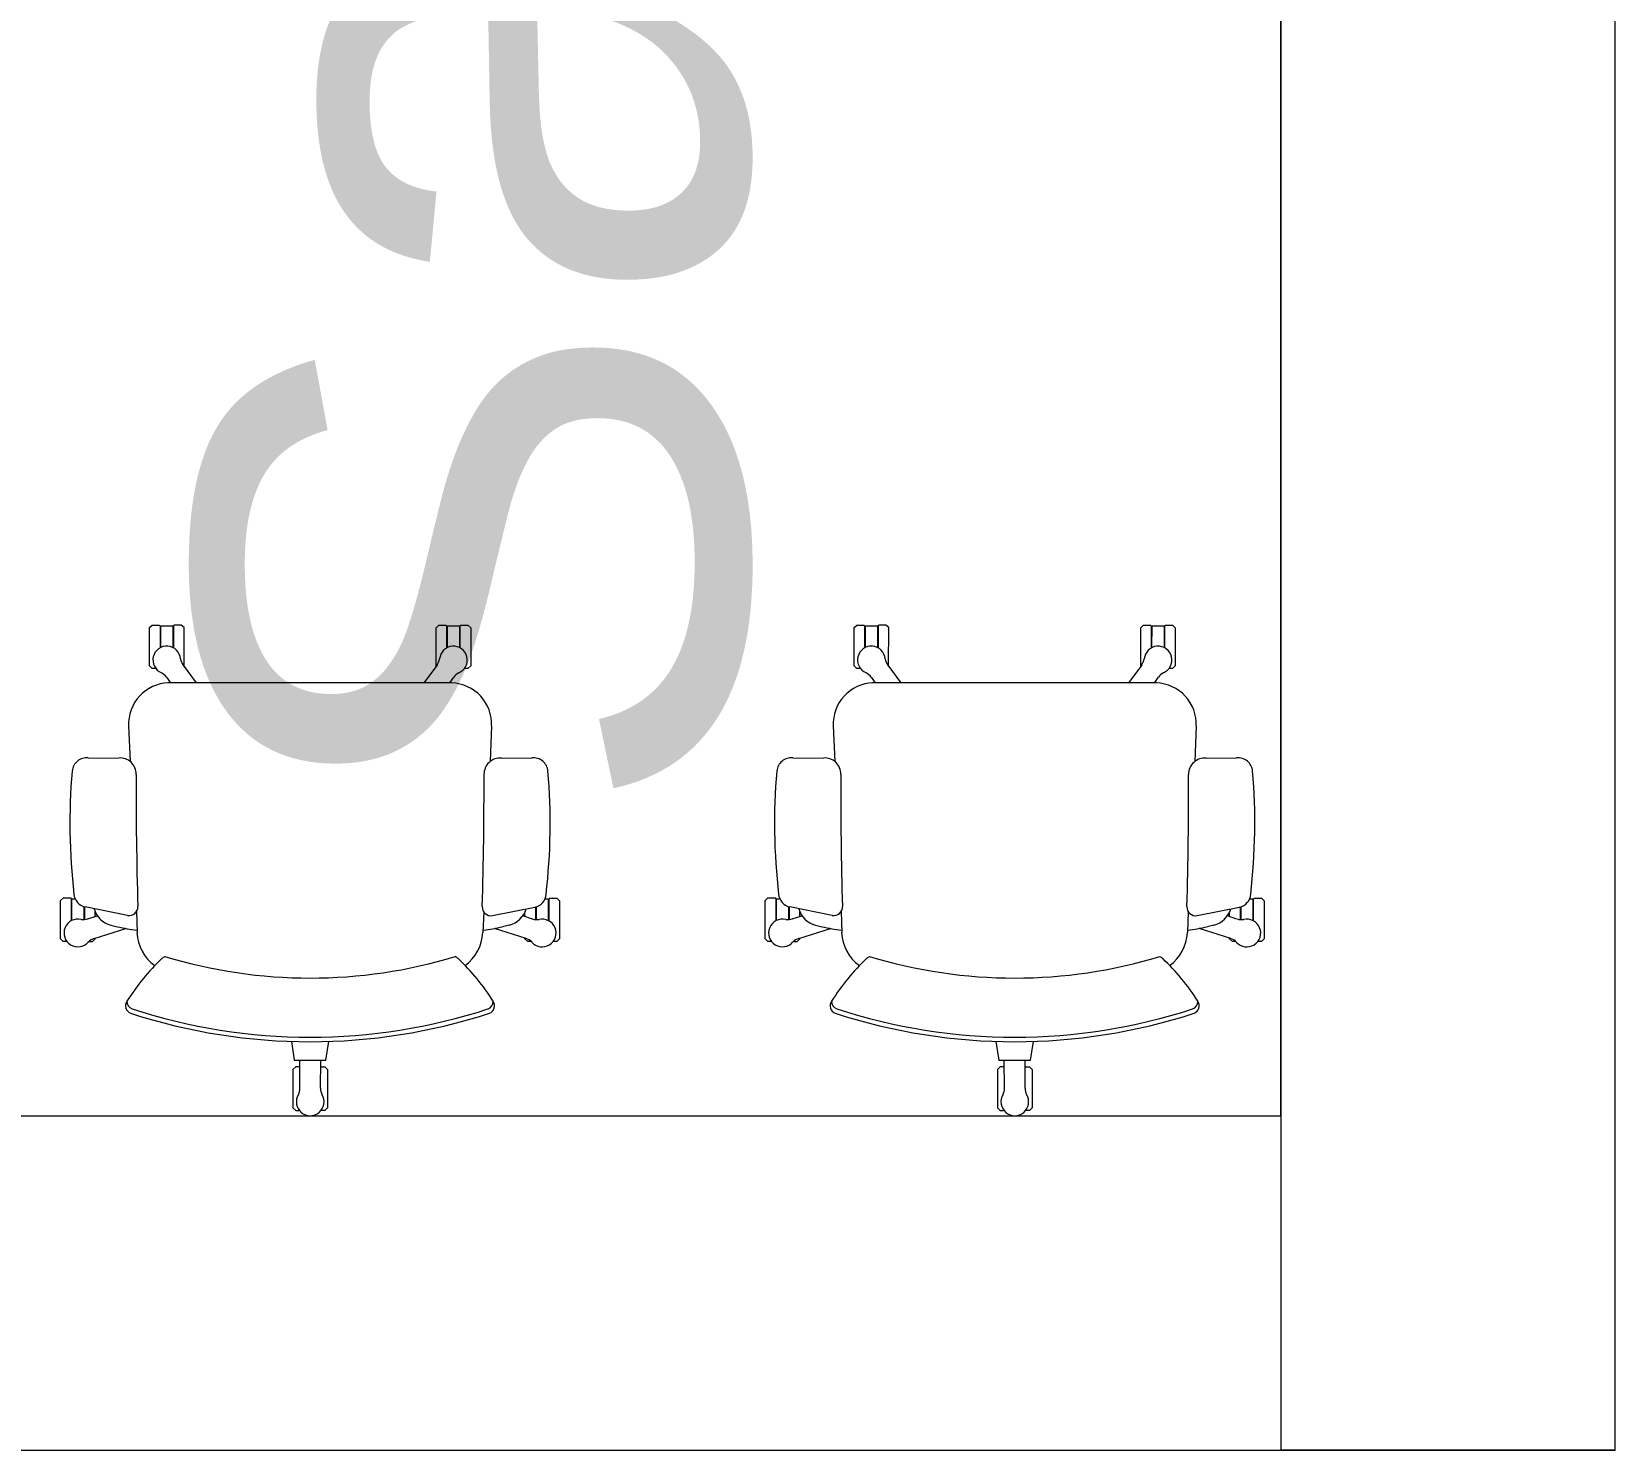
# Model space of a CAD drawing. Header units: millimetres. Extents: x -461 to 1315, y -154 to 152.
# Drawn here: x -182.456 to -181.746, y -154.113 to -153.477 of the extents above; entities that cross this region are included whole.
import ezdxf

# ---------------------------------------------------------------- set-up
doc = ezdxf.new("R2010")
doc.units = ezdxf.units.MM
doc.layers.add('A-WALL', color=253, linetype='Continuous', lineweight=15)
doc.layers.add('E-LITE', color=40, linetype='Continuous', lineweight=13)
doc.styles.get("Standard").update_dxf_attribs({"font": 'arial.ttf'})

# ---------------------------------------------------------------- blocks, each defined once
blk = doc.blocks.new('*U224')
at = {"layer": 'E-LITE', "ltscale": 2}
for p, q in [((18904.4, 41906.2), (18904.1, 41867.7)), ((18932.7, 41906.2), (18933.1, 41867.7)), ((18620.7, 41699.8), (18664.4, 41686)), ((19216.8, 41699.7), (19173.1, 41686)), ((18606.7, 41655.9), (18606.7, 41673.8)), ((18607.7, 41656.1), (18607.7, 41673.8)), ((18643.8, 41681.3), (18653.2, 41683.6)), ((18679.2, 41662.8), (18680.4, 41691.5)), ((19158.4, 41662.7), (19157.2, 41691.5)), ((19193.7, 41681.2), (19184.4, 41683.5)), ((18612, 41672.9), (18625.2, 41668.5)), ((18622.2, 41669.4), (18622.2, 41663.2)), ((19225.6, 41672.8), (19212.4, 41668.4)), ((19215.3, 41669.4), (19215.3, 41663.1)), ((19229.9, 41656.1), (19229.9, 41673.7)), ((19230.9, 41655.8), (19230.9, 41673.7)), ((18668.3, 41406.6), (18670.4, 41455.7)), ((19169.2, 41406.5), (19167.1, 41455.6)), ((18654.7, 41451), (18612.6, 41450.6)), ((19224.9, 41450.5), (19182.8, 41450.9)), ((18720.6, 41339.3), (18726.2, 41347.2)), ((18723.1, 41347.2), (19114.9, 41347.1)), ((18743.5, 41322.7), (18761.7, 41347.2)), ((19093.9, 41322.6), (19075.8, 41347.2)), ((19116.9, 41339.2), (19111.2, 41347.1))]:
    blk.add_line(p, q, dxfattribs=at)
for points in [[(18904.1, 41876.9), (18898.5, 41876.9), (18894.7, 41880.5), (18894.7, 41933.4), (18898.5, 41936.9), (18903.1, 41936.9)], [(18933, 41876.9), (18938.6, 41876.9), (18942.4, 41880.5), (18942.4, 41933.4), (18938.6, 41936.9), (18934.1, 41936.9)], [(18589, 41675.5), (18589, 41645), (18588, 41644), (18578.3, 41644), (18574.5, 41647.6), (18574.5, 41700.4), (18578.3, 41704), (18582.9, 41704)], [(18613.9, 41704), (18618.4, 41704), (18622.2, 41700.4), (18622.2, 41699.3)], [(19223.7, 41703.9), (19219.1, 41703.9), (19215.3, 41700.4), (19215.3, 41699.3)], [(19254.7, 41703.9), (19259.3, 41703.9), (19263.1, 41700.4), (19263, 41647.5), (19259.2, 41643.9), (19249.5, 41643.9), (19248.5, 41644.9), (19248.5, 41675.4)], [(18594.6, 41645), (18590, 41645), (18590.1, 41675)], [(19247.5, 41674.9), (19247.5, 41644.9), (19243, 41644.9)], [(18711.6, 41299), (18711.6, 41268.5), (18710.6, 41267.5), (18700.9, 41267.5), (18697.1, 41271.1), (18697.1, 41323.9), (18700.9, 41327.5), (18705.9, 41327.5)], [(18744.8, 41324.4), (18744.8, 41271.1), (18741, 41267.5), (18731.3, 41267.5), (18730.3, 41268.5), (18730.3, 41299)], [(19092.7, 41324.3), (19092.6, 41271), (19096.4, 41267.4), (19106.2, 41267.4), (19107.2, 41268.5), (19107.2, 41298.9)], [(19131.5, 41327.4), (19136.6, 41327.4), (19140.4, 41323.9), (19140.4, 41271), (19136.6, 41267.4), (19126.8, 41267.4), (19125.8, 41268.5), (19125.8, 41298.9)], [(18729.3, 41298.5), (18729.2, 41268.5), (18712.6, 41268.5), (18712.6, 41298.5)], [(19124.8, 41298.4), (19124.8, 41268.5), (19108.2, 41268.5), (19108.2, 41298.4)]]:
    blk.add_lwpolyline(points, dxfattribs=at)
at = {"layer": 'E-LITE'}
for points in [[(18944.6, 41841.7), (18940.8, 41867.7), (18896.8, 41867.7), (18893, 41841.7)], [(18667, 41668.1), (18608.7, 41656.4)], [(19170.5, 41668), (19228.9, 41656.3)]]:
    blk.add_lwpolyline(points, dxfattribs=at)
at = {"layer": 'E-LITE', "ltscale": 2}
for centre, radius, start, end in [((18918.6, 41925.1), 19.1, 328.5245, 211.4595), ((18884.4, 41906.1), 20, 0.2015, 26.7074), ((18952.8, 41906.1), 20, 153.2765, 179.7824), ((18918.7, 41041.3), 800.8, 71.9883, 107.9957), ((18918.7, 41041.3), 794.5, 71.9883, 107.9957), ((18675.3, 41792.6), 11.1, 111.0959, 214.6187), ((18677.2, 41786.6), 11.1, 111.0959, 181.3726), ((18917.8, 41943.8), 296.9, 212.0445, 226.7544), ((18919.8, 41943.8), 296.9, 313.2296, 327.9394), ((19160.4, 41786.5), 11.1, 358.6113, 68.888), ((19162.3, 41792.5), 11.1, 325.3652, 68.888), ((18918.7, 41061.2), 693.1, 73.1968, 106.7872), ((18740.2, 41688.8), 59.8, 126.264, 177.3892), ((18724.8, 41738.7), 15.3, 226.9603, 245.5958), ((19112.8, 41738.7), 15.3, 294.3882, 313.0237), ((19097.9, 41688.8), 59.8, 2.5947, 54.0612), ((18598.4, 41692.2), 19.1, 40.5245, 283.4595), ((18627, 41718.8), 20, 225.2765, 251.7824), ((19210.6, 41718.8), 20, 288.2015, 314.7074), ((19239.2, 41692.1), 19.1, 256.5245, 139.4595), ((18605.8, 41653.8), 20, 72.2015, 98.7074), ((18651.4, 41650.3), 31.9, 103.7502, 164.579), ((18708.7, 41456.7), 233.5, 97.1189, 103.7502), ((19128.8, 41456.7), 233.5, 76.2338, 82.865), ((19186.1, 41650.2), 31.9, 15.4049, 76.2338), ((18612.5, 41637.2), 19.6, 101.3843, 176.0675), ((18669, 41656.2), 12.1, 357.6388, 99.6107), ((24193.9, 41493.4), 5515.2, 178.3138, 180.2072), ((19168.5, 41656.1), 12.1, 80.3732, 182.3452), ((13643.6, 41494.9), 5515.2, 359.7768, 1.6701), ((19231.7, 41653.7), 20, 81.2765, 107.7824), ((19225, 41637.1), 19.6, 3.9165, 78.5997), ((19429.9, 41540.9), 842.5, 173.3476, 184.9047), ((18407.7, 41541.1), 842.5, 355.0792, 6.6363), ((18610.5, 41470.7), 20.1, 185.0365, 276.0047), ((18656.6, 41473.1), 22.2, 265.0418, 0.9316), ((19180.9, 41473), 22.2, 179.0523, 274.9421), ((19227, 41470.6), 20.1, 263.9792, 354.9474), ((18725.2, 41404.2), 57, 177.5729, 267.8185), ((19112.2, 41404.1), 57, 272.1654, 2.411), ((18720.9, 41315.7), 19.1, 112.5245, 355.4595), ((18704.4, 41351.1), 20, 297.2765, 323.7824), ((19116.5, 41315.6), 19.1, 184.5245, 67.4595), ((19133, 41351.1), 20, 216.2015, 242.7074), ((18759.8, 41310.9), 20, 144.2015, 170.7074), ((19077.7, 41310.9), 20, 9.2765, 35.7824)]:
    blk.add_arc(centre, radius, start, end, dxfattribs=at)
blk = doc.blocks.new('*U225')
at = {"layer": 'E-LITE', "ltscale": 2}
for p, q in [((18904.4, 41906.2), (18904.1, 41867.7)), ((18932.7, 41906.2), (18933.1, 41867.7)), ((18620.7, 41699.8), (18664.4, 41686)), ((19216.8, 41699.7), (19173.1, 41686)), ((18606.7, 41655.9), (18606.7, 41673.8)), ((18607.7, 41656.1), (18607.7, 41673.8)), ((18643.8, 41681.3), (18653.2, 41683.6)), ((18679.2, 41662.8), (18680.4, 41691.5)), ((19158.4, 41662.7), (19157.2, 41691.5)), ((19193.7, 41681.2), (19184.4, 41683.5)), ((18612, 41672.9), (18625.2, 41668.5)), ((18622.2, 41669.4), (18622.2, 41663.2)), ((19225.6, 41672.8), (19212.4, 41668.4)), ((19215.3, 41669.4), (19215.3, 41663.1)), ((19229.9, 41656.1), (19229.9, 41673.7)), ((19230.9, 41655.8), (19230.9, 41673.7)), ((18668.3, 41406.6), (18670.4, 41455.7)), ((19169.2, 41406.5), (19167.1, 41455.6)), ((18654.7, 41451), (18612.6, 41450.6)), ((19224.9, 41450.5), (19182.8, 41450.9)), ((18720.6, 41339.3), (18726.2, 41347.2)), ((18723.1, 41347.2), (19114.9, 41347.1)), ((18743.5, 41322.7), (18761.7, 41347.2)), ((19093.9, 41322.6), (19075.8, 41347.2)), ((19116.9, 41339.2), (19111.2, 41347.1))]:
    blk.add_line(p, q, dxfattribs=at)
for points in [[(18904.1, 41876.9), (18898.5, 41876.9), (18894.7, 41880.5), (18894.7, 41933.4), (18898.5, 41936.9), (18903.1, 41936.9)], [(18933, 41876.9), (18938.6, 41876.9), (18942.4, 41880.5), (18942.4, 41933.4), (18938.6, 41936.9), (18934.1, 41936.9)], [(18589, 41675.5), (18589, 41645), (18588, 41644), (18578.3, 41644), (18574.5, 41647.6), (18574.5, 41700.4), (18578.3, 41704), (18582.9, 41704)], [(18613.9, 41704), (18618.4, 41704), (18622.2, 41700.4), (18622.2, 41699.3)], [(19223.7, 41703.9), (19219.1, 41703.9), (19215.3, 41700.4), (19215.3, 41699.3)], [(19254.7, 41703.9), (19259.3, 41703.9), (19263.1, 41700.4), (19263, 41647.5), (19259.2, 41643.9), (19249.5, 41643.9), (19248.5, 41644.9), (19248.5, 41675.4)], [(18594.6, 41645), (18590, 41645), (18590.1, 41675)], [(19247.5, 41674.9), (19247.5, 41644.9), (19243, 41644.9)], [(18711.6, 41299), (18711.6, 41268.5), (18710.6, 41267.5), (18700.9, 41267.5), (18697.1, 41271.1), (18697.1, 41323.9), (18700.9, 41327.5), (18705.9, 41327.5)], [(18744.8, 41324.4), (18744.8, 41271.1), (18741, 41267.5), (18731.3, 41267.5), (18730.3, 41268.5), (18730.3, 41299)], [(19092.7, 41324.3), (19092.6, 41271), (19096.4, 41267.4), (19106.2, 41267.4), (19107.2, 41268.5), (19107.2, 41298.9)], [(19131.5, 41327.4), (19136.6, 41327.4), (19140.4, 41323.9), (19140.4, 41271), (19136.6, 41267.4), (19126.8, 41267.4), (19125.8, 41268.5), (19125.8, 41298.9)], [(18729.3, 41298.5), (18729.2, 41268.5), (18712.6, 41268.5), (18712.6, 41298.5)], [(19124.8, 41298.4), (19124.8, 41268.5), (19108.2, 41268.5), (19108.2, 41298.4)]]:
    blk.add_lwpolyline(points, dxfattribs=at)
at = {"layer": 'E-LITE'}
for points in [[(18944.6, 41841.7), (18940.8, 41867.7), (18896.8, 41867.7), (18893, 41841.7)], [(18667, 41668.1), (18608.7, 41656.4)], [(19170.5, 41668), (19228.9, 41656.3)]]:
    blk.add_lwpolyline(points, dxfattribs=at)
at = {"layer": 'E-LITE', "ltscale": 2}
for centre, radius, start, end in [((18918.6, 41925.1), 19.1, 328.5245, 211.4595), ((18884.4, 41906.1), 20, 0.2015, 26.7074), ((18952.8, 41906.1), 20, 153.2765, 179.7824), ((18918.7, 41041.3), 800.8, 71.9883, 107.9957), ((18918.7, 41041.3), 794.5, 71.9883, 107.9957), ((18675.3, 41792.6), 11.1, 111.0959, 214.6187), ((18677.2, 41786.6), 11.1, 111.0959, 181.3726), ((18917.8, 41943.8), 296.9, 212.0445, 226.7544), ((18919.8, 41943.8), 296.9, 313.2296, 327.9394), ((19160.4, 41786.5), 11.1, 358.6113, 68.888), ((19162.3, 41792.5), 11.1, 325.3652, 68.888), ((18918.7, 41061.2), 693.1, 73.1968, 106.7872), ((18740.2, 41688.8), 59.8, 126.264, 177.3892), ((18724.8, 41738.7), 15.3, 226.9603, 245.5958), ((19112.8, 41738.7), 15.3, 294.3882, 313.0237), ((19097.9, 41688.8), 59.8, 2.5947, 54.0612), ((18598.4, 41692.2), 19.1, 40.5245, 283.4595), ((18627, 41718.8), 20, 225.2765, 251.7824), ((19210.6, 41718.8), 20, 288.2015, 314.7074), ((19239.2, 41692.1), 19.1, 256.5245, 139.4595), ((18605.8, 41653.8), 20, 72.2015, 98.7074), ((18651.4, 41650.3), 31.9, 103.7502, 164.579), ((18708.7, 41456.7), 233.5, 97.1189, 103.7502), ((19128.8, 41456.7), 233.5, 76.2338, 82.865), ((19186.1, 41650.2), 31.9, 15.4049, 76.2338), ((18612.5, 41637.2), 19.6, 101.3843, 176.0675), ((18669, 41656.2), 12.1, 357.6388, 99.6107), ((24193.9, 41493.4), 5515.2, 178.3138, 180.2072), ((19168.5, 41656.1), 12.1, 80.3732, 182.3452), ((13643.6, 41494.9), 5515.2, 359.7768, 1.6701), ((19231.7, 41653.7), 20, 81.2765, 107.7824), ((19225, 41637.1), 19.6, 3.9165, 78.5997), ((19429.9, 41540.9), 842.5, 173.3476, 184.9047), ((18407.7, 41541.1), 842.5, 355.0792, 6.6363), ((18610.5, 41470.7), 20.1, 185.0365, 276.0047), ((18656.6, 41473.1), 22.2, 265.0418, 0.9316), ((19180.9, 41473), 22.2, 179.0523, 274.9421), ((19227, 41470.6), 20.1, 263.9792, 354.9474), ((18725.2, 41404.2), 57, 177.5729, 267.8185), ((19112.2, 41404.1), 57, 272.1654, 2.411), ((18720.9, 41315.7), 19.1, 112.5245, 355.4595), ((18704.4, 41351.1), 20, 297.2765, 323.7824), ((19116.5, 41315.6), 19.1, 184.5245, 67.4595), ((19133, 41351.1), 20, 216.2015, 242.7074), ((18759.8, 41310.9), 20, 144.2015, 170.7074), ((19077.7, 41310.9), 20, 9.2765, 35.7824)]:
    blk.add_arc(centre, radius, start, end, dxfattribs=at)
blk = doc.blocks.new('*U194')
at = {"layer": 'E-LITE', "ltscale": 2}
for p, q in [((18904.4, 41906.2), (18904.1, 41867.7)), ((18932.7, 41906.2), (18933.1, 41867.7)), ((18620.7, 41699.8), (18664.4, 41686)), ((19216.8, 41699.7), (19173.1, 41686)), ((18606.7, 41655.9), (18606.7, 41673.8)), ((18607.7, 41656.1), (18607.7, 41673.8)), ((18643.8, 41681.3), (18653.2, 41683.6)), ((18679.2, 41662.8), (18680.4, 41691.5)), ((19158.4, 41662.7), (19157.2, 41691.5)), ((19193.7, 41681.2), (19184.4, 41683.5)), ((18612, 41672.9), (18625.2, 41668.5)), ((18622.2, 41669.4), (18622.2, 41663.2)), ((19225.6, 41672.8), (19212.4, 41668.4)), ((19215.3, 41669.4), (19215.3, 41663.1)), ((19229.9, 41656.1), (19229.9, 41673.7)), ((19230.9, 41655.8), (19230.9, 41673.7)), ((18668.3, 41406.6), (18670.4, 41455.7)), ((19169.2, 41406.5), (19167.1, 41455.6)), ((18654.7, 41451), (18612.6, 41450.6)), ((19224.9, 41450.5), (19182.8, 41450.9)), ((18720.6, 41339.3), (18726.2, 41347.2)), ((18723.1, 41347.2), (19114.9, 41347.1)), ((18743.5, 41322.7), (18761.7, 41347.2)), ((19093.9, 41322.6), (19075.8, 41347.2)), ((19116.9, 41339.2), (19111.2, 41347.1))]:
    blk.add_line(p, q, dxfattribs=at)
for points in [[(18904.1, 41876.9), (18898.5, 41876.9), (18894.7, 41880.5), (18894.7, 41933.4), (18898.5, 41936.9), (18903.1, 41936.9)], [(18933, 41876.9), (18938.6, 41876.9), (18942.4, 41880.5), (18942.4, 41933.4), (18938.6, 41936.9), (18934.1, 41936.9)], [(18589, 41675.5), (18589, 41645), (18588, 41644), (18578.3, 41644), (18574.5, 41647.6), (18574.5, 41700.4), (18578.3, 41704), (18582.9, 41704)], [(18613.9, 41704), (18618.4, 41704), (18622.2, 41700.4), (18622.2, 41699.3)], [(19223.7, 41703.9), (19219.1, 41703.9), (19215.3, 41700.4), (19215.3, 41699.3)], [(19254.7, 41703.9), (19259.3, 41703.9), (19263.1, 41700.4), (19263, 41647.5), (19259.2, 41643.9), (19249.5, 41643.9), (19248.5, 41644.9), (19248.5, 41675.4)], [(18594.6, 41645), (18590, 41645), (18590.1, 41675)], [(19247.5, 41674.9), (19247.5, 41644.9), (19243, 41644.9)], [(18711.6, 41299), (18711.6, 41268.5), (18710.6, 41267.5), (18700.9, 41267.5), (18697.1, 41271.1), (18697.1, 41323.9), (18700.9, 41327.5), (18705.9, 41327.5)], [(18744.8, 41324.4), (18744.8, 41271.1), (18741, 41267.5), (18731.3, 41267.5), (18730.3, 41268.5), (18730.3, 41299)], [(19092.7, 41324.3), (19092.6, 41271), (19096.4, 41267.4), (19106.2, 41267.4), (19107.2, 41268.5), (19107.2, 41298.9)], [(19131.5, 41327.4), (19136.6, 41327.4), (19140.4, 41323.9), (19140.4, 41271), (19136.6, 41267.4), (19126.8, 41267.4), (19125.8, 41268.5), (19125.8, 41298.9)], [(18729.3, 41298.5), (18729.2, 41268.5), (18712.6, 41268.5), (18712.6, 41298.5)], [(19124.8, 41298.4), (19124.8, 41268.5), (19108.2, 41268.5), (19108.2, 41298.4)]]:
    blk.add_lwpolyline(points, dxfattribs=at)
at = {"layer": 'E-LITE'}
for points in [[(18944.6, 41841.7), (18940.8, 41867.7), (18896.8, 41867.7), (18893, 41841.7)], [(18667, 41668.1), (18608.7, 41656.4)], [(19170.5, 41668), (19228.9, 41656.3)]]:
    blk.add_lwpolyline(points, dxfattribs=at)
at = {"layer": 'E-LITE', "ltscale": 2}
for centre, radius, start, end in [((18918.6, 41925.1), 19.1, 328.5245, 211.4595), ((18884.4, 41906.1), 20, 0.2015, 26.7074), ((18952.8, 41906.1), 20, 153.2765, 179.7824), ((18918.7, 41041.3), 800.8, 71.9883, 107.9957), ((18918.7, 41041.3), 794.5, 71.9883, 107.9957), ((18675.3, 41792.6), 11.1, 111.0959, 214.6187), ((18677.2, 41786.6), 11.1, 111.0959, 181.3726), ((18917.8, 41943.8), 296.9, 212.0445, 226.7544), ((18919.8, 41943.8), 296.9, 313.2296, 327.9394), ((19160.4, 41786.5), 11.1, 358.6113, 68.888), ((19162.3, 41792.5), 11.1, 325.3652, 68.888), ((18918.7, 41061.2), 693.1, 73.1968, 106.7872), ((18740.2, 41688.8), 59.8, 126.264, 177.3892), ((18724.8, 41738.7), 15.3, 226.9603, 245.5958), ((19112.8, 41738.7), 15.3, 294.3882, 313.0237), ((19097.9, 41688.8), 59.8, 2.5947, 54.0612), ((18598.4, 41692.2), 19.1, 40.5245, 283.4595), ((18627, 41718.8), 20, 225.2765, 251.7824), ((19210.6, 41718.8), 20, 288.2015, 314.7074), ((19239.2, 41692.1), 19.1, 256.5245, 139.4595), ((18605.8, 41653.8), 20, 72.2015, 98.7074), ((18651.4, 41650.3), 31.9, 103.7502, 164.579), ((18708.7, 41456.7), 233.5, 97.1189, 103.7502), ((19128.8, 41456.7), 233.5, 76.2338, 82.865), ((19186.1, 41650.2), 31.9, 15.4049, 76.2338), ((18612.5, 41637.2), 19.6, 101.3843, 176.0675), ((18669, 41656.2), 12.1, 357.6388, 99.6107), ((24193.9, 41493.4), 5515.2, 178.3138, 180.2072), ((19168.5, 41656.1), 12.1, 80.3732, 182.3452), ((13643.6, 41494.9), 5515.2, 359.7768, 1.6701), ((19231.7, 41653.7), 20, 81.2765, 107.7824), ((19225, 41637.1), 19.6, 3.9165, 78.5997), ((19429.9, 41540.9), 842.5, 173.3476, 184.9047), ((18407.7, 41541.1), 842.5, 355.0792, 6.6363), ((18610.5, 41470.7), 20.1, 185.0365, 276.0047), ((18656.6, 41473.1), 22.2, 265.0418, 0.9316), ((19180.9, 41473), 22.2, 179.0523, 274.9421), ((19227, 41470.6), 20.1, 263.9792, 354.9474), ((18725.2, 41404.2), 57, 177.5729, 267.8185), ((19112.2, 41404.1), 57, 272.1654, 2.411), ((18720.9, 41315.7), 19.1, 112.5245, 355.4595), ((18704.4, 41351.1), 20, 297.2765, 323.7824), ((19116.5, 41315.6), 19.1, 184.5245, 67.4595), ((19133, 41351.1), 20, 216.2015, 242.7074), ((18759.8, 41310.9), 20, 144.2015, 170.7074), ((19077.7, 41310.9), 20, 9.2765, 35.7824)]:
    blk.add_arc(centre, radius, start, end, dxfattribs=at)
blk = doc.blocks.new('*U195')
at = {"layer": 'E-LITE', "ltscale": 2}
for p, q in [((18904.4, 41906.2), (18904.1, 41867.7)), ((18932.7, 41906.2), (18933.1, 41867.7)), ((18620.7, 41699.8), (18664.4, 41686)), ((19216.8, 41699.7), (19173.1, 41686)), ((18606.7, 41655.9), (18606.7, 41673.8)), ((18607.7, 41656.1), (18607.7, 41673.8)), ((18643.8, 41681.3), (18653.2, 41683.6)), ((18679.2, 41662.8), (18680.4, 41691.5)), ((19158.4, 41662.7), (19157.2, 41691.5)), ((19193.7, 41681.2), (19184.4, 41683.5)), ((18612, 41672.9), (18625.2, 41668.5)), ((18622.2, 41669.4), (18622.2, 41663.2)), ((19225.6, 41672.8), (19212.4, 41668.4)), ((19215.3, 41669.4), (19215.3, 41663.1)), ((19229.9, 41656.1), (19229.9, 41673.7)), ((19230.9, 41655.8), (19230.9, 41673.7)), ((18668.3, 41406.6), (18670.4, 41455.7)), ((19169.2, 41406.5), (19167.1, 41455.6)), ((18654.7, 41451), (18612.6, 41450.6)), ((19224.9, 41450.5), (19182.8, 41450.9)), ((18720.6, 41339.3), (18726.2, 41347.2)), ((18723.1, 41347.2), (19114.9, 41347.1)), ((18743.5, 41322.7), (18761.7, 41347.2)), ((19093.9, 41322.6), (19075.8, 41347.2)), ((19116.9, 41339.2), (19111.2, 41347.1))]:
    blk.add_line(p, q, dxfattribs=at)
for points in [[(18904.1, 41876.9), (18898.5, 41876.9), (18894.7, 41880.5), (18894.7, 41933.4), (18898.5, 41936.9), (18903.1, 41936.9)], [(18933, 41876.9), (18938.6, 41876.9), (18942.4, 41880.5), (18942.4, 41933.4), (18938.6, 41936.9), (18934.1, 41936.9)], [(18589, 41675.5), (18589, 41645), (18588, 41644), (18578.3, 41644), (18574.5, 41647.6), (18574.5, 41700.4), (18578.3, 41704), (18582.9, 41704)], [(18613.9, 41704), (18618.4, 41704), (18622.2, 41700.4), (18622.2, 41699.3)], [(19223.7, 41703.9), (19219.1, 41703.9), (19215.3, 41700.4), (19215.3, 41699.3)], [(19254.7, 41703.9), (19259.3, 41703.9), (19263.1, 41700.4), (19263, 41647.5), (19259.2, 41643.9), (19249.5, 41643.9), (19248.5, 41644.9), (19248.5, 41675.4)], [(18594.6, 41645), (18590, 41645), (18590.1, 41675)], [(19247.5, 41674.9), (19247.5, 41644.9), (19243, 41644.9)], [(18711.6, 41299), (18711.6, 41268.5), (18710.6, 41267.5), (18700.9, 41267.5), (18697.1, 41271.1), (18697.1, 41323.9), (18700.9, 41327.5), (18705.9, 41327.5)], [(18744.8, 41324.4), (18744.8, 41271.1), (18741, 41267.5), (18731.3, 41267.5), (18730.3, 41268.5), (18730.3, 41299)], [(19092.7, 41324.3), (19092.6, 41271), (19096.4, 41267.4), (19106.2, 41267.4), (19107.2, 41268.5), (19107.2, 41298.9)], [(19131.5, 41327.4), (19136.6, 41327.4), (19140.4, 41323.9), (19140.4, 41271), (19136.6, 41267.4), (19126.8, 41267.4), (19125.8, 41268.5), (19125.8, 41298.9)], [(18729.3, 41298.5), (18729.2, 41268.5), (18712.6, 41268.5), (18712.6, 41298.5)], [(19124.8, 41298.4), (19124.8, 41268.5), (19108.2, 41268.5), (19108.2, 41298.4)]]:
    blk.add_lwpolyline(points, dxfattribs=at)
at = {"layer": 'E-LITE'}
for points in [[(18944.6, 41841.7), (18940.8, 41867.7), (18896.8, 41867.7), (18893, 41841.7)], [(18667, 41668.1), (18608.7, 41656.4)], [(19170.5, 41668), (19228.9, 41656.3)]]:
    blk.add_lwpolyline(points, dxfattribs=at)
at = {"layer": 'E-LITE', "ltscale": 2}
for centre, radius, start, end in [((18918.6, 41925.1), 19.1, 328.5245, 211.4595), ((18884.4, 41906.1), 20, 0.2015, 26.7074), ((18952.8, 41906.1), 20, 153.2765, 179.7824), ((18918.7, 41041.3), 800.8, 71.9883, 107.9957), ((18918.7, 41041.3), 794.5, 71.9883, 107.9957), ((18675.3, 41792.6), 11.1, 111.0959, 214.6187), ((18677.2, 41786.6), 11.1, 111.0959, 181.3726), ((18917.8, 41943.8), 296.9, 212.0445, 226.7544), ((18919.8, 41943.8), 296.9, 313.2296, 327.9394), ((19160.4, 41786.5), 11.1, 358.6113, 68.888), ((19162.3, 41792.5), 11.1, 325.3652, 68.888), ((18918.7, 41061.2), 693.1, 73.1968, 106.7872), ((18740.2, 41688.8), 59.8, 126.264, 177.3892), ((18724.8, 41738.7), 15.3, 226.9603, 245.5958), ((19112.8, 41738.7), 15.3, 294.3882, 313.0237), ((19097.9, 41688.8), 59.8, 2.5947, 54.0612), ((18598.4, 41692.2), 19.1, 40.5245, 283.4595), ((18627, 41718.8), 20, 225.2765, 251.7824), ((19210.6, 41718.8), 20, 288.2015, 314.7074), ((19239.2, 41692.1), 19.1, 256.5245, 139.4595), ((18605.8, 41653.8), 20, 72.2015, 98.7074), ((18651.4, 41650.3), 31.9, 103.7502, 164.579), ((18708.7, 41456.7), 233.5, 97.1189, 103.7502), ((19128.8, 41456.7), 233.5, 76.2338, 82.865), ((19186.1, 41650.2), 31.9, 15.4049, 76.2338), ((18612.5, 41637.2), 19.6, 101.3843, 176.0675), ((18669, 41656.2), 12.1, 357.6388, 99.6107), ((24193.9, 41493.4), 5515.2, 178.3138, 180.2072), ((19168.5, 41656.1), 12.1, 80.3732, 182.3452), ((13643.6, 41494.9), 5515.2, 359.7768, 1.6701), ((19231.7, 41653.7), 20, 81.2765, 107.7824), ((19225, 41637.1), 19.6, 3.9165, 78.5997), ((19429.9, 41540.9), 842.5, 173.3476, 184.9047), ((18407.7, 41541.1), 842.5, 355.0792, 6.6363), ((18610.5, 41470.7), 20.1, 185.0365, 276.0047), ((18656.6, 41473.1), 22.2, 265.0418, 0.9316), ((19180.9, 41473), 22.2, 179.0523, 274.9421), ((19227, 41470.6), 20.1, 263.9792, 354.9474), ((18725.2, 41404.2), 57, 177.5729, 267.8185), ((19112.2, 41404.1), 57, 272.1654, 2.411), ((18720.9, 41315.7), 19.1, 112.5245, 355.4595), ((18704.4, 41351.1), 20, 297.2765, 323.7824), ((19116.5, 41315.6), 19.1, 184.5245, 67.4595), ((19133, 41351.1), 20, 216.2015, 242.7074), ((18759.8, 41310.9), 20, 144.2015, 170.7074), ((19077.7, 41310.9), 20, 9.2765, 35.7824)]:
    blk.add_arc(centre, radius, start, end, dxfattribs=at)

msp = doc.modelspace()

# ---------------------------------------------------------------- linework, layer by layer
at = {"layer": 'A-WALL'}
for p, q in [((-181.74563, -154.11281, 0.072), (-181.74563, -119.11281, 0.072)), ((-181.74563, -154.11281, 0.072), (-181.74563, -119.11281, 0.072)), ((-181.89563, -144.55971, 0.072), (-181.89563, -154.11281, 0.072)), ((-181.89563, -144.55971, 0.072), (-181.89563, -154.11281, 0.072)), ((-181.89563, -153.96281, 0.072), (-181.89563, -151.36281, 0.072)), ((-181.89563, -153.96281, 0.072), (-181.89563, -151.36281, 0.072)), ((-183.54563, -153.96281, 0.072), (-181.89563, -153.96281, 0.072)), ((-183.54563, -153.96281, 0.072), (-181.89563, -153.96281, 0.072)), ((-183.79563, -154.11281, 0.072), (-181.74563, -154.11281, 0.072)), ((-183.79563, -154.11281, 0.072), (-181.74563, -154.11281, 0.072)), ((-183.79563, -154.11281, 0.072), (-181.74563, -154.11281, 0.072)), ((-183.79563, -154.11281, 0.072), (-181.74563, -154.11281, 0.072)), ((-181.74563, -154.11281, 0.072), (-181.89563, -154.11281, 0.072)), ((-181.74563, -154.11281, 0.072), (-181.89563, -154.11281, 0.072))]:
    msp.add_line(p, q, dxfattribs=at)

# ---------------------------------------------------------------- block references
at = {"layer": 'E-LITE', "xscale": 0.0003250540986058216, "yscale": 0.0003250540986058216, "zscale": 0.0003250540986058216, "rotation": 180}
for name, p in [('*U224', (-176.18148, -140.32867, 0.072)), ('*U194', (-176.18148, -140.32867, 0.072)), ('*U225', (-175.86542, -140.32867, 0.072)), ('*U195', (-175.86542, -140.32867, 0.072))]:
    msp.add_blockref(name, p, dxfattribs=at)

# ---------------------------------------------------------------- texts
at = {"layer": 'A-WALL', "insert": (-182.38185, -153.8316, 0.072), "char_height": 0.2457755, "attachment_point": 1, "rotation": 90}
msp.add_mtext_dynamic_manual_height_columns('Sala de juntas', width=2.3267704, gutter_width=1.22888, heights=[0], dxfattribs=at)
msp.add_mtext_dynamic_manual_height_columns('Sala de juntas', width=2.3267704, gutter_width=1.22888, heights=[0], dxfattribs=at)

doc.saveas('drawing.dxf')
